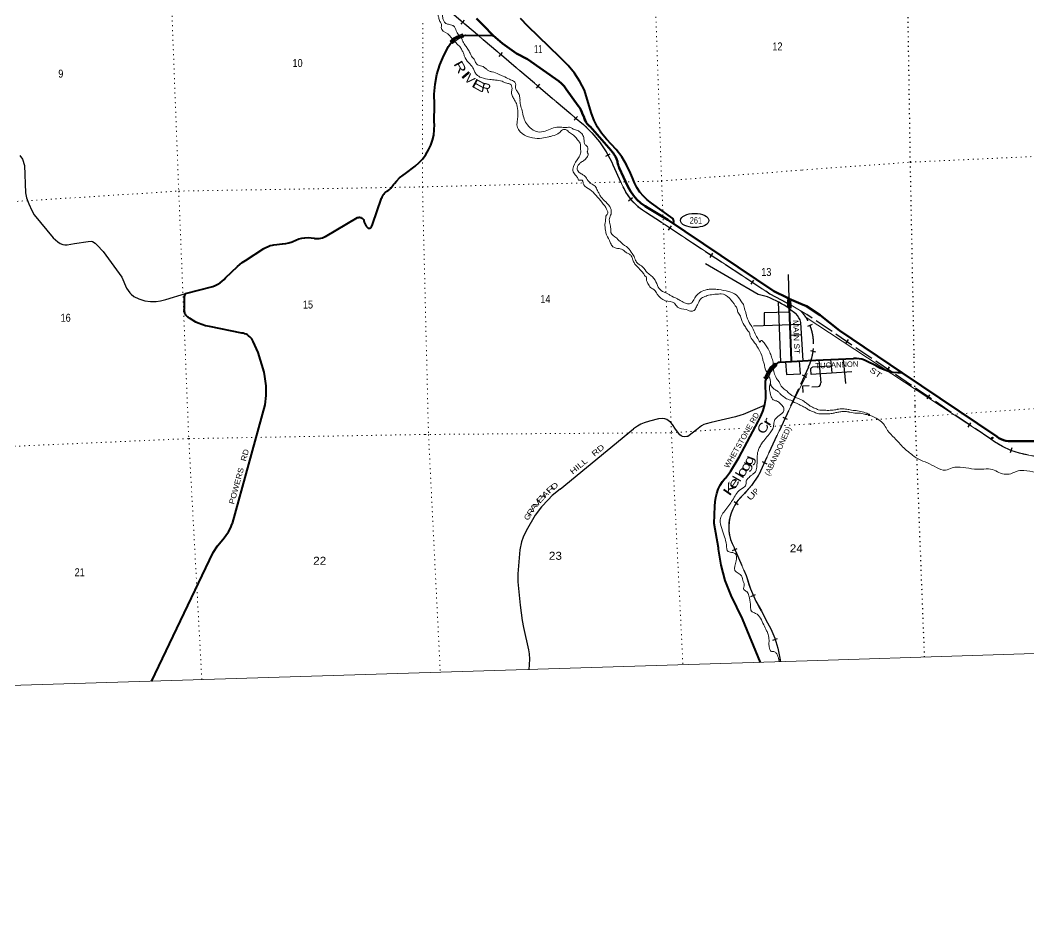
# Model space of a CAD drawing. Header units: feet. Extents: x 501257 to 757852, y -360805 to -170898.
# Drawn here: x 708844 to 730902, y -360805 to -340873 of the extents above; entities that cross this region are included whole.
import ezdxf
from ezdxf.enums import TextEntityAlignment as Align

# ---------------------------------------------------------------- set-up
doc = ezdxf.new("R2010")
doc.units = ezdxf.units.FT
doc.header["$LTSCALE"] = 70
doc.header["$PDMODE"] = 32
doc.header["$PDSIZE"] = 35
doc.linetypes.add('DOTTED', pattern=[1.5, 0.3, -1.2])
doc.linetypes.add('LONG_DASHED', pattern=[7.5, 6, -1.5])
for name, color, linetype, lineweight in [('17', 7, 'Continuous', 25), ('23', 7, 'Continuous', 70), ('26', 7, 'Continuous', 40), ('27', 7, 'Continuous', 13), ('29', 7, 'Continuous', 25), ('30', 7, 'Continuous', 25), ('34', 7, 'Continuous', 25), ('39', 7, 'Continuous', 13), ('4', 7, 'Continuous', 13), ('6', 7, 'DOTTED', 25), ('61', 7, 'Continuous', 13), ('63', 7, 'Continuous', 25), ('7', 7, 'DOTTED', 13)]:
    doc.layers.add(name, color=color, linetype=linetype, lineweight=lineweight)
doc.layers.add('41', color=7, linetype='Continuous')

msp = doc.modelspace()

# ---------------------------------------------------------------- linework, layer by layer
at = {"layer": '17'}
msp.add_ellipse((723595.34, -345251.86), major_axis=(-309.24, 1), ratio=0.500121, dxfattribs=at)
at = {"layer": '23'}
for points in [[(719184.81, -341208.53), (719178.91, -341203.49), (718982.4, -340996.65), (718821.09, -340836.68)], [(725661.8, -346963.76), (725621.2, -346946.71), (725325.43, -346795.29), (723008.65, -345239.96), (722567.62, -344975.19), (722509.94, -344939.45), (722417.13, -344870.68), (722332.03, -344792.58), (722255.55, -344706.02), (722188.54, -344611.93), (722131.73, -344511.36), (721946.6, -344098.65), (721936.26, -344075.59), (721924.38, -344048.65), (721924.14, -344048.07), (721921.26, -344038.09), (721916.12, -344013.59), (721910.25, -343988.09), (721904.92, -343964.93), (721885.75, -343907.3), (721860.67, -343851.99), (721829.94, -343799.61), (721812.23, -343775.59), (721793.63, -343750.37), (721771.66, -343725.59), (721306.57, -343201.1), (721298.59, -343194.69), (721270.4, -343168.82), (721245.07, -343140.13), (721222.88, -343108.96), (721204.07, -343075.64), (721188.84, -343040.53), (721177.37, -343004.03), (721137.88, -342908.14), (721129.51, -342884.81), (721107.66, -342836.03), (721080.83, -342789.81), (721049.31, -342746.65), (720784.29, -342381.71), (720738.9, -342319.32), (720684.63, -342258.79), (720624.32, -342204.27), (719941.58, -341728.04), (719697.14, -341605.06), (719393.15, -341386.49), (719184.81, -341208.53)], [(726040.46, -347124.43), (725917.85, -347071.25), (725661.8, -346963.76)], [(728135.21, -348582.24), (726764.99, -347655.85), (726339.14, -347320.01), (726040, -347123.75)], [(731587.77, -350080.28), (730546.92, -350078.85), (730506.83, -350080.16), (730452.36, -350077), (730398.52, -350068.16), (730345.89, -350053.75), (730295.07, -350033.91), (730246.59, -350008.86), (730201, -349978.89), (728135.21, -348582.24)]]:
    msp.add_lwpolyline(points, dxfattribs=at)
at = {"layer": '26'}
for p, q in [((712456.95, -346848.71), (712460.96, -346848.65)), ((725666.1, -347148.76), (725661.8, -346963.76)), ((725666.89, -347182.79), (725666.1, -347148.76)), ((726077.74, -348316.08), (727070.47, -348268.35)), ((724025.17, -351875.89), (724023.13, -351873.91))]:
    msp.add_line(p, q, dxfattribs=at)
for points in [[(723131.12, -345308.62), (723133.35, -345302.03), (723135.97, -345291.35), (723137.47, -345280.47), (723137.81, -345269.48), (723137.01, -345258.52), (723135.07, -345247.7), (723132, -345237.15), (723127.85, -345226.97), (723122.66, -345217.29), (723116.48, -345208.2), (722650.38, -344873.46), (722558.12, -344801.44), (722473.88, -344720.18), (722398.61, -344630.55), (722333.11, -344533.55), (722278.12, -344430.24), (722234.22, -344321.74), (722233.24, -344318.89), (722189.99, -344216.7), (722104.48, -344033), (722000.23, -343859.24), (721878.4, -343697.33), (721779.45, -343588), (721663.27, -343472.64), (721559.78, -343345.76), (721470.12, -343208.77), (721395.27, -343063.15), (721336.06, -342910.51), (721309.07, -342819.16), (721184.72, -342402.93), (721086.18, -342210.5), (720968.06, -342029.42), (720831.66, -341861.68), (720678.48, -341709.12), (720646.84, -341681.33), (719945.09, -341000.37), (719787.45, -340839.36)], [(716920.83, -344576.01), (716948.37, -344549.35), (716972.98, -344519.96), (716992.97, -344490.24), (717006.98, -344465.3), (717028.31, -344440.24), (717070.39, -344390.78), (717141.2, -344323.34), (717218.66, -344263.68), (717274.34, -344228.1), (717482.52, -344062.19), (717569.3, -343986.4), (717647.69, -343901.97), (717716.82, -343809.8), (717775.94, -343710.91), (717824.4, -343606.38), (717861.67, -343497.36), (717887.33, -343385.04), (717901.12, -343270.65), (717902.87, -343155.45), (717899.85, -343105.22), (717901.67, -342713.14), (717898.01, -342493.75), (717917.3, -342275.18), (717959.34, -342059.83), (718023.65, -341850.05), (718109.54, -341648.14), (718162.1, -341547.58), (718182.73, -341497.12), (718208.52, -341449.11), (718239.19, -341404.05), (718257.17, -341382.8), (718297.04, -341335.45), (718321.42, -341312.87), (718392.74, -341262.28), (718423.44, -341246.92), (718459.55, -341231.56), (718502.88, -341218.01), (718528.16, -341211.69)], [(718528.16, -341211.69), (718554.34, -341206.27), (718580.29, -341203.65), (719167.03, -341208.39), (719184.81, -341208.53)], [(712460.96, -346848.65), (713056.34, -346693.03), (713111.99, -346673.48), (713165.29, -346648.22), (713215.66, -346617.53), (713262.55, -346581.74), (713305.44, -346541.25), (713336.41, -346505.94), (713593.49, -346254.87), (713697.55, -346173.81), (713772.12, -346125.57), (714175.51, -345868.3), (714219.14, -345841.21), (714265.37, -345818.83), (714313.68, -345801.4), (714363.55, -345789.12), (714390.9, -345784.68), (714577.98, -345760.85), (714650.28, -345753.78), (714721.45, -345739.2), (714790.71, -345717.25), (714808.96, -345710.1), (714871.23, -345679.38), (714936.37, -345655.35), (715003.67, -345638.25), (715072.38, -345628.28), (715141.76, -345625.55), (715211.05, -345630.09), (715279.48, -345641.84), (715283.29, -345642.72), (715317.24, -345647.79), (715351.53, -345649.29), (715385.78, -345647.2), (715419.64, -345641.54), (715452.71, -345632.37), (715484.65, -345619.79), (715515.09, -345603.95), (715523.32, -345598.94), (716222.45, -345188.91), (716233.37, -345185.64), (716244.56, -345183.52), (716255.92, -345182.6), (716267.32, -345182.86), (716278.62, -345184.31), (716289.71, -345186.94), (716300.46, -345190.71), (716310.76, -345195.58), (716320.5, -345201.51), (716329.56, -345208.42), (716337.85, -345216.24), (716345.28, -345224.88), (716351.76, -345234.25), (716357.23, -345244.25), (716361.63, -345254.76), (716361.82, -345255.3), (716369.66, -345288.1), (716380.88, -345319.91), (716395.37, -345350.36), (716410.74, -345375.5), (716428.95, -345400.52), (716453.93, -345418.47), (716454.75, -345418.82), (716460.86, -345420.73), (716467.14, -345421.99), (716473.51, -345422.59), (716479.91, -345422.51), (716486.27, -345421.77), (716492.52, -345420.37), (716498.58, -345418.33), (716504.4, -345415.66), (716509.91, -345412.39), (716515.05, -345408.57), (716519.75, -345404.24), (716523.98, -345399.43), (716527.69, -345394.21), (716527.96, -345393.73), (716528.94, -345390.95), (716545.59, -345343.73), (716749.5, -344765.32), (716758.26, -344740.46), (716768.96, -344715.32), (716780.1, -344694.9), (716794.43, -344674.14), (716810.86, -344655), (716829.19, -344637.68), (716849.23, -344622.37), (716865.64, -344612.37), (716890.58, -344599.68), (716915.64, -344580.07), (716920.83, -344576.01)], [(711714.31, -355331.98), (713062.28, -352509.89), (713160.01, -352362.37), (713272.62, -352225.89), (713280.65, -352217.19), (713343.81, -352142.81), (713398.85, -352062.24), (713445.17, -351976.36), (713482.26, -351886.1), (713486.27, -351874.43), (714202.85, -349282.89), (714222.83, -349075.68), (714221.04, -348867.52), (714197.51, -348660.68), (714180.53, -348571.68), (714051.97, -348141.45), (713940.15, -347897.9), (713925.48, -347868.9), (713907.87, -347841.59), (713887.49, -347816.27), (713864.58, -347793.22), (713839.38, -347772.7), (713812.18, -347754.92), (713783.26, -347740.08), (713752.96, -347728.34), (713745.13, -347726.22), (713720.29, -347719.56), (713695.13, -347714.41), (712982.77, -347568.48), (712897.54, -347552.96), (712814.4, -347528.63), (712734.25, -347495.73), (712688.58, -347472.37), (712544.94, -347386.07), (712526.97, -347376.29), (712510.13, -347364.69), (712494.59, -347351.39), (712480.52, -347336.53), (712468.09, -347320.29), (712457.41, -347302.84), (712448.63, -347284.37), (712441.82, -347265.08), (712437.06, -347245.19), (712434.41, -347224.9), (712433.9, -347204.45), (712435.52, -347184.06), (712435.71, -347182.68), (712437.83, -346913.31), (712460.96, -346848.65)], [(725713.08, -348336.96), (725712.29, -348317.16), (725666.89, -347182.79)], [(728135.21, -348582.24), (728109.32, -348582.32), (728037.68, -348582.53), (727937.1, -348572.51), (727838.12, -348552.03), (727741.82, -348521.31), (727649.27, -348480.69), (727561.46, -348430.63), (727341.16, -348318.55), (727311.28, -348306.17), (727252.9, -348287.28), (727192.86, -348274.6), (727131.83, -348268.27), (727070.47, -348268.35)], [(724023.13, -351873.91), (724035.8, -351501.87), (724039.82, -351406.03), (724053.84, -351311.14), (724077.69, -351218.23), (724111.13, -351128.32), (724153.79, -351042.4), (724205.19, -350961.42), (724264.77, -350886.24), (724265.53, -350885.39), (724377.79, -350743.01), (724567.74, -350426.61), (724981.68, -349650.6), (725042.88, -349531.03), (725091.25, -349405.72), (725126.26, -349276.05), (725147.51, -349143.42), (725153.65, -349061.11), (725141.58, -348847.12), (725140.17, -348822.18), (725142.86, -348797.12), (725146.62, -348762.05), (725155.21, -348722.03), (725189.74, -348625.03), (725209.6, -348586.18), (725240.3, -348536.5), (725288.15, -348473.26), (725337.8, -348423.58), (725381.99, -348384.06)], [(725381.99, -348384.06), (725388.62, -348379.47), (725403.19, -348369.38), (725428.17, -348353.51), (725453.19, -348352.06), (725713.08, -348336.96), (726077.74, -348316.08)], [(725035.69, -354914.99), (724638.9, -353959.14), (724390.94, -353454.31), (724264.13, -353126.68), (724172.27, -352787.59), (724116.35, -352440.75), (724113.1, -352409.23), (724023.13, -351873.91)]]:
    msp.add_lwpolyline(points, dxfattribs=at)
at = {"layer": '29'}
for p, q in [((725661.8, -346963.76), (725649.43, -346431.07)), ((725419.27, -347029.43), (725473.45, -348350.88)), ((725662.7, -347002.31), (725662.66, -347000.69)), ((725666.89, -347182.79), (725809.88, -347288.54)), ((725923.67, -347530.06), (724881.27, -347561.7)), ((725968.33, -348323.21), (725917.25, -347479.92)), ((725934.17, -347751.84), (725691.74, -347765.95)), ((726564.97, -348293.61), (726593.74, -348586.31)), ((726845.7, -348283.43), (726891.79, -348812.91)), ((726577.87, -348438.61), (726173.13, -348462.43)), ((726309.9, -348306.91), (726351.04, -348801.01)), ((727031.02, -348563.27), (726139.79, -348618.01)), ((720655.09, -351124.21), (722258.46, -349805.83))]:
    msp.add_line(p, q, dxfattribs=at)
for points in [[(708839.65, -343834.93), (708891.74, -343915.1), (708935.82, -344051.39), (708959.86, -344644.67), (708979.9, -344756.91), (709031.98, -344885.19), (709096.1, -345037.52), (709152.19, -345125.7), (709568.92, -345630.79), (709665.09, -345718.98), (709721.19, -345755.06), (709777.29, -345775.1), (709821.37, -345783.12), (709869.45, -345783.12), (710033.74, -345759.06), (710330.26, -345710.96), (710398.37, -345706.96), (710422.42, -345714.97), (710482.52, -345751.05), (710530.6, -345795.15), (710658.83, -345927.43), (711067.55, -346488.63), (711171.73, -346729.15), (711239.85, -346833.38), (711267.9, -346865.45), (711332.01, -346913.55), (711436.19, -346965.66), (711572.43, -347009.75), (711692.64, -347025.79), (711820.86, -347025.79), (711913.02, -347009.76), (712029.23, -346977.68), (712460.96, -346848.65)], [(725185.85, -346924.65), (724982.47, -346867.39), (723829.67, -346199.19)], [(725667.73, -347260.23), (725113.77, -347274.82), (725116.57, -347554.95)], [(725579.58, -348344.72), (725604.38, -348616.88), (725909.44, -348603.89), (725886.57, -348327.03)], [(726139.79, -348618.01), (726131.47, -348500.56), (726133.86, -348488.63), (726146.98, -348471.92), (726157.72, -348465.95), (726173.13, -348462.43)], [(725964.27, -349014.45), (725958.26, -348866.21), (726094.97, -348860.58)], [(726154.78, -348890.29), (726297.3, -348883.7), (726321.16, -348871.77), (726336.67, -348856.25), (726347.41, -348829.99), (726351.04, -348801.01)], [(725117.94, -349298.33), (724657.34, -349491.09), (724603.24, -349511.13), (724487.03, -349543.2), (723954.1, -349667.47), (723847.92, -349695.53), (723797.83, -349715.57), (723745.74, -349745.64), (723637.54, -349831.82), (723473.26, -349956.09), (723445.22, -349972.13), (723421.17, -349978.15), (723379.1, -349980.15), (723328.67, -349973.3), (723298.96, -349960.11), (723268.9, -349936.05), (723172.73, -349811.78), (723110.63, -349713.58), (723076.56, -349671.48), (723018.47, -349625.39), (722988.41, -349605.34), (722940.32, -349587.3), (722882.23, -349581.29), (722804.08, -349591.31), (722607.74, -349639.41), (722487.53, -349679.5), (722419.41, -349707.56), (722341.27, -349749.65), (722258.46, -349805.83)], [(720655.09, -351124.21), (720480.02, -351264.92), (720387.86, -351361.12), (720243.61, -351513.45), (720107.36, -351693.85), (719907.01, -352038.59), (719846.91, -352174.89), (719806.84, -352275.1), (719770.77, -352455.49), (719730.7, -352976.61), (719730.7, -353153), (719778.78, -353666.1), (719818.85, -353994.81), (719850.91, -354151.15), (719963.11, -354636.19), (719975.13, -354724.38), (719979.13, -354844.64), (719969.77, -355074.48)]]:
    msp.add_lwpolyline(points, dxfattribs=at)
for centre, radius, start, end in [((724458.33, -348857.65), 2065.38, 54.18621, 69.37522), ((725496.29, -347590.28), 435.19, 14.69077, 43.89727)]:
    msp.add_arc(centre, radius, start, end, dxfattribs=at)
at = {"layer": '34', "lineweight": 13}
for p, q in [((718166.66, -340614.87), (721159.5, -343155.05)), ((721806.01, -344037.84), (722042.2, -344555.92)), ((730075.47, -350036), (726012.23, -347359.62)), ((740627.78, -352433.08), (730894.51, -350384.28))]:
    msp.add_line(p, q, dxfattribs=at)
msp.add_lwpolyline([(722517.59, -345061.78), (725237.41, -346853.44), (725701.29, -347110.69)], dxfattribs=at)
for centre, radius, start, end in [((719532.17, -345024.95), 2478.86, 23.46649, 48.96778), ((723119.66, -344019.67), 1203.53, 206.45939, 239.98326), ((731213.31, -348502.18), 1909.78, 233.43085, 260.32324)]:
    msp.add_arc(centre, radius, start, end, dxfattribs=at)
at = {"layer": '39'}
for points in [[(716900.29, -339527.77), (716876.32, -339727.62), (716887.25, -339789.76), (716920.87, -339895.79), (716956.61, -340009.83), (716975.27, -340051.76), (717034.73, -340141.32), (717082.09, -340227.05), (717128.96, -340278.61), (717177.84, -340330.14), (717216.49, -340367.75), (717257.14, -340405.33), (717303.58, -340426.75), (717378.2, -340455.79), (717434.69, -340479.06), (717474.88, -340484.49), (717537.27, -340499.64), (717577.49, -340507.08), (717637.61, -340504.17), (717713.92, -340511.07), (717776.51, -340540.29), (717804.73, -340549.92), (717877.43, -340585.01), (717905.88, -340610.72), (717936.45, -340644.43), (717955.11, -340686.36), (717982.31, -340764.35), (718001.37, -340834.41), (718016.11, -340882.43), (718034.65, -340916.33), (718057.49, -340970.26), (718052.4, -341034.65), (718194.73, -341169.21)], [(717001.27, -339589.63), (717023.4, -339747.22), (717059.2, -339865.27), (717084.16, -339927.21), (717112.26, -340067.49), (717210.89, -340230.84), (717310.5, -340323.82), (717359.03, -340351.24), (717548.12, -340390.62), (717705.21, -340436.52), (717812.26, -340489.19), (717929.25, -340535.68), (718045.08, -340640.49), (718068.3, -340720.54), (718079.05, -340770.63), (718096.31, -340854.79), (718127.26, -340914.63), (718190.09, -340959.92), (718208.19, -340963.67), (718304.87, -340992.38), (718321.03, -341000.18), (718378.74, -341107.86), (718492.92, -341264.75)], [(718194.73, -341169.21), (718349.25, -341336.33), (718348.72, -341335.68)], [(718348.16, -341335.01), (718406.72, -341405.23), (718471.81, -341468.58), (718513.04, -341546.36), (718529.52, -341576.26), (718556.69, -341652.23), (718651.11, -341801.58), (718744.99, -341914.74), (718780.24, -341994.62), (718823.28, -342058.3), (718928.59, -342129.08), (719111.63, -342166.55), (719242.22, -342182.69), (719384.99, -342208.7), (719487.92, -342253.39), (719560.33, -342268.39), (719599.91, -342370.31), (719587.07, -342452.91), (719614.41, -342540.95), (719657.71, -342622.71), (719705.28, -342722.5), (719725.77, -342891.03), (719723.67, -343023.73), (719716.44, -343078.1), (719707.66, -343164.66), (719822.65, -343349.88), (720048.67, -343447), (720253.33, -343454), (720403.31, -343423.62), (720481.24, -343404.37), (720632.67, -343335.78), (720705.95, -343272.37), (720747.89, -343259.69), (720838.87, -343310.59), (720924.04, -343375.65), (720988.99, -343428.95), (721015.58, -343464.73), (721087.21, -343564.16), (721100.17, -343628.29), (721098.86, -343676.55), (721100.4, -343783.05), (721053.73, -343884.25), (720944.12, -344070.81), (720939.85, -344191.47), (720997.13, -344269.01), (721038.07, -344326.69), (721052.72, -344368.68), (721131, -344373.54), (721153.28, -344431.98)], [(718492.92, -341264.75), (718499.51, -341276.9), (718526.5, -341340.82), (718583.95, -341430.41), (718635.19, -341506.03), (718682.55, -341591.75), (718717.66, -341661.58), (718770.75, -341727.11), (718789.23, -341756.99)], [(718789.23, -341756.99), (718826.39, -341830.8), (718866.9, -341858.34), (718911.22, -341871.75), (718967.62, -341889), (719030.42, -341932.28), (719077.12, -341971.78), (719139.65, -341996.98), (719165.8, -342002.62), (719306.97, -342056.79), (719409.87, -342099.47), (719545.17, -342163.78), (719589.6, -342185.23), (719664.43, -342228.33), (719681.34, -342288.38), (719680.61, -342376.83), (719699.12, -342408.72), (719719.64, -342440.57), (719762.88, -342518.31), (719767.53, -342562.47), (719774.01, -342594.53), (719774.59, -342634.72), (719794.41, -342757.03), (719830.38, -342887.15), (719866.62, -343035.35), (719940.66, -343162.88), (720062.63, -343275.63), (720205.65, -343319.73), (720359.58, -343285.27), (720509.17, -343228.76), (720653.33, -343212.54), (720785.78, -343218.61), (720876.01, -343217.26), (720938.69, -343252.5), (721033.39, -343283.25), (721067.8, -343304.85), (721138.97, -343372.12), (721172.38, -343464.08), (721202.4, -343598.31), (721230.76, -343617.98), (721250.55, -343738.29), (721246.72, -343750.4), (721267.47, -343798.34), (721234.49, -343875.21), (721181.22, -343936.3), (721103.72, -343985.7), (721081.96, -344006.13), (721050.43, -344044.79), (721027.21, -344103.42), (721058.59, -344193.4), (721135.51, -344242.51), (721192.24, -344281.86), (721263.9, -344383.3), (721326.98, -344446.68), (721416.02, -344501.63), (721469.58, -344599.32), (721504.65, -344667.14), (721545.74, -344734.86), (721651.66, -344847.85), (721755.9, -344982.98), (721765.81, -345113.48), (721729.08, -345208.5), (721740.73, -345320.88), (721758.37, -345431.17), (721763.54, -345511.49), (721889.77, -345642.27), (721987.41, -345737.29), (722137.53, -345855.65), (722229.47, -345972.87), (722280.97, -346066.57), (722303.87, -346124.52), (722353, -346194.13), (722456.31, -346264.95), (722564.5, -346396), (722598.99, -346423.62), (722729.29, -346558.36), (722799.64, -346708.06), (722889.26, -346803.2), (722992.16, -346845.88), (723052.86, -346883.17), (723216.52, -346967.15), (723295.39, -347012.21), (723396.4, -347062.96), (723436.7, -347076.43), (723520.68, -347059.09), (723573.8, -346987.95), (723701.92, -346833.28), (723825.42, -346775.15), (723909.37, -346755.81), (723997.59, -346754.49), (724114, -346760.8)], [(721153.28, -344431.98), (721158.09, -344443.48), (721170.5, -344469.43), (721298.38, -344576.06), (721438.62, -344704.62), (721565.12, -344853.48), (721626.43, -344932.96), (721669.56, -345002.67), (721681.3, -345121.08), (721669.44, -345133.32), (721645.23, -345262.32), (721632.19, -345330.86), (721646.25, -345471.35), (721655.06, -345525.49), (721731.6, -345687.15), (721766.94, -345773.06), (721826.04, -345838.51), (721940.77, -345866.94), (722043.64, -345907.62), (722078.16, -345937.25), (722138.89, -345976.54), (722197.56, -346011.85), (722232.72, -346085.69), (722243.15, -346113.68), (722259.78, -346153.63), (722300.87, -346221.36), (722365.99, -346286.72), (722388.45, -346314.52), (722469.96, -346403.75), (722513.03, -346469.44), (722537.35, -346487.17), (722542.43, -346561.46), (722571.49, -346629.37), (722630.95, -346718.93), (722711.91, -346769.98), (722777.41, -346861.46), (722953.97, -347005.56), (723151.34, -347062.91), (723220.7, -347144.29), (723412.05, -347201.73), (723534.86, -347234.07), (723562.84, -347227.62), (723600.65, -347206.96)], [(723600.65, -347206.96), (723645.54, -347121.86), (723696.13, -347014.58), (723745.36, -346951.53), (723789.15, -346928.77), (723896.84, -346886.96), (724036.93, -346866.78), (724084.97, -346860.03), (724117.08, -346861.56), (724173.13, -346854.7), (724355.04, -346952.48), (724483.74, -347115.38), (724522.92, -347189.17), (724550.32, -347281.22), (724583.04, -347324.95), (724616.49, -347418.92), (724703.05, -347580.44), (724760.45, -347666.01), (724799.44, -347727.74), (724803.95, -347761.84), (724828.88, -347821.77), (724931.14, -347958.93), (724982.49, -348042.59), (725079.95, -348264.24), (725097.18, -348346.4), (725124.44, -348428.4), (725137.43, -348494.54), (725173.93, -348575.43)], [(724114, -346760.8), (724341.3, -346807.65), (724498.74, -346877.66), (724606.96, -347010.72), (724660.25, -347090.32), (724694.08, -347210.42), (724715.12, -347278.44), (724736.39, -347362.55), (724810.9, -347522.23), (724872.59, -347627.84), (724928.65, -347759.67), (724973.8, -347831.35), (725029.04, -347906.91), (725030.93, -347898.84), (725222.43, -348105.02), (725266.05, -348208.89), (725301.79, -348322.93), (725312.6, -348377.04), (725313.27, -348397.03)], [(725313.27, -348397.03), (725317.98, -348521.2), (725353.81, -348641.27), (725425.73, -348760.8), (725429.8, -348764.75), (725460.89, -348834.64), (725593.17, -348967.34), (725676.51, -349044.48), (725876.58, -349150.04), (725987.73, -349208.68), (726054.68, -349261.95), (726108.86, -349298.98)], [(725173.93, -348575.43), (725253.9, -348782.24), (725256.78, -348842.49), (725271.28, -348874.44), (725360.69, -348955.51), (725427.53, -349000.75), (725468.3, -349046.37), (725567.71, -349125.28), (725600.14, -349148.92), (725725.15, -349195.29), (725773.77, -349228.74), (725824.18, -349248.08), (725880.76, -349277.39), (725955.5, -349314.46), (726030.3, -349355.56), (726058.69, -349377.24), (726103.15, -349400.7), (726112.33, -349405.27)], [(725256.62, -348802.49), (725227.55, -348901.22), (725245.21, -349013.52), (725260.24, -349081.63), (725313.71, -349173.29), (725408.47, -349208.06), (725477.51, -349267.33), (725534.64, -349334.82), (725541.73, -349409.08), (725443.02, -349517.09), (725350.03, -349604.9), (725323.47, -349709.82), (725302.81, -349806.61), (725243.94, -349895.93), (725153.36, -350011.85), (725058.87, -350133.86), (725008.04, -350225.07), (724965.94, -350364.39), (724964.11, -350515.17), (724944.46, -350682.29), (724925.34, -350746.9), (724865.92, -350798.03), (724818.35, -350836.93), (724751.14, -350904.27), (724719.93, -350965.03), (724714.87, -351031.44), (724633.77, -351109.03), (724516.92, -351211.27), (724440.53, -351337.03), (724273.5, -351574.7), (724152.38, -351797.61), (724189.26, -351990.02), (724243.95, -352166.08), (724290.68, -352346.28), (724326.86, -352490.46), (724373.18, -352503.84), (724477.94, -352536.45), (724504.26, -352692.84), (724475.26, -352906.33), (724619.37, -353024.78), (724655.23, -353146.85), (724680.19, -353208.79), (724669.82, -353323.52), (724732.58, -353364.79), (724780.04, -353456.54), (724812.82, -353642.98), (724815.61, -353697.21), (724837.05, -353793.37), (724928.01, -353842.26), (725035.79, -353945.17), (725104.08, -354090.88), (725168.12, -354220.58), (725203.43, -354304.47), (725216.36, -354366.59), (725220.05, -354483.11), (725218.37, -354505.25), (725231.79, -354601.53), (725250.68, -354659.54), (725274.97, -354675.25), (725343.26, -354682.27), (725388.07, -354729.85), (725414.89, -354781.7), (725431.89, -354847.78), (725440.44, -354883.83), (725444.94, -354901.72)], [(726108.83, -349298.96), (726171.71, -349337.31), (726259.34, -349370.7), (726298.28, -349391.57), (726435.97, -349399.92), (726463.79, -349402.7), (726591.75, -349399.92), (726708.58, -349383.22), (726718.32, -349380.44), (726832.37, -349370.7), (726835.15, -349370.7), (726949.2, -349384.61), (726963.11, -349387.39), (727091.06, -349405.48), (727092.46, -349405.48), (727220.41, -349429.13), (727358.11, -349466.7), (727373.41, -349472.26), (727426.26, -349507.05), (727426.26, -349508.44)], [(726112.33, -349405.27), (726192.58, -349434.7), (726282.98, -349470.87), (726408.16, -349482), (726554.2, -349476.44), (726601.49, -349472.26), (726683.55, -349451.39), (726725.27, -349444.44), (726812.89, -349431.92), (726861.57, -349431.92), (726964.5, -349437.48), (726983.97, -349443.05), (727132.79, -349466.7), (727249.62, -349470.87), (727362.28, -349494.52), (727365.06, -349494.52), (727406.79, -349515.39), (727413.74, -349515.39), (727422.09, -349511.22)], [(727422.75, -349508.14), (727536.77, -349560.06), (727746.63, -349726.77), (727812.32, -349841.48), (727961.79, -350003.98), (728169.25, -350225.09), (728292.91, -350330.01), (728494.03, -350472.84), (728683.2, -350551.66), (728881.06, -350652.34), (729077.66, -350710.81), (729228.83, -350659.99), (729463.61, -350650.92), (729713.8, -350687.65), (729864.58, -350691.17), (730067.48, -350691.1), (730361.92, -350796.93), (730508.32, -350788.5), (730627.43, -350740.66), (730793.49, -350717.56), (731053.84, -350758.01), (731361.31, -350829.24), (731591.25, -350995.35), (731760.26, -351139.15), (731950.42, -351183.73), (732318.53, -351267.22), (732639, -351370.25), (732793.93, -351446.07), (732910.73, -351523.03), (733196.45, -351673.38), (733350.96, -351735.13), (733541, -351775.69), (733653.4, -351772.31), (733866.91, -351723.64), (734157.11, -351686.75), (734332.12, -351627.16), (734419.72, -351600.38), (734564.33, -351531.65), (734699.62, -351487.35), (734937.6, -351518.42), (735313.45, -351794.82), (735430.66, -351885.85), (735623.45, -352018.88), (735806.72, -352101.89), (736046.86, -352070.53), (736279.27, -352049.46), (736727.19, -352114.45), (736922.3, -352122.67), (737216.56, -352222.46), (737431.37, -352352.81), (737551.58, -352409.55), (737662.87, -352436.39), (737830.51, -352399.15), (737965.84, -352288.45), (738308.82, -352270.09), (738517.17, -352318.15), (738698.25, -352395.19), (738862.11, -352500.92), (739005.59, -352597.2), (739304.07, -352771.31), (739578.38, -352875.73), (739749.76, -352896.73), (740082.08, -352924.96), (740331.89, -352881.24), (740744.76, -352848.7), (740867.68, -352861.1), (741104.97, -352801.65), (741564.44, -352647), (741650.58, -352579.59)]]:
    msp.add_spline(points, degree=3, dxfattribs=at)
at = {"layer": '4'}
msp.add_lwpolyline([(501256.99, -177792.42), (532580.01, -177081.38), (563902.01, -176327.26), (595222.96, -175530.05), (626542.78, -174689.76), (657861.41, -173806.39), (689178.8, -172879.94), (720494.89, -171910.42), (751809.62, -170897.82), (757851.71, -353854.74), (726285.32, -354875.48), (694717.55, -355852.8), (663148.48, -356786.68), (631578.15, -357677.15), (600006.62, -358524.19), (568433.96, -359327.81), (536860.22, -360087.99), (505285.47, -360804.74)], close=True, dxfattribs=at)
at = {"layer": '6'}
for points in [[(728394.76, -348190.9), (728312.24, -343977.26), (728222.88, -338327.9), (728161.67, -334418.19), (728161.36, -334392.98)], [(728623.21, -354801.36), (728421.33, -349547.56), (728416.61, -349306.68), (728394.76, -348190.9)]]:
    msp.add_lwpolyline(points, dxfattribs=at)
at = {"layer": '61'}
for p, q in [((718539.17, -341247.44), (718520.11, -341174.9)), ((718301.56, -341383.39), (718250.39, -341328.56)), ((725623.54, -346983.67), (725699.3, -347015.33)), ((725664.71, -347149.53), (725626.91, -347128.66)), ((725702.9, -347170.62), (725666.6, -347150.57)), ((725383.08, -348425.33), (725344.61, -348380.6)), ((725345.46, -348369.32), (725394.36, -348426.18)), ((725125.6, -348686.81), (725197.05, -348710.89))]:
    msp.add_line(p, q, dxfattribs=at)
for points in [[(718250.39, -341328.56), (718291.57, -341290.13), (718338.22, -341254.94), (718388.28, -341224.83), (718441.23, -341200.12), (718495.9, -341181.27), (718520.12, -341174.9)], [(718261.69, -341328.95), (718296.72, -341296.26), (718342.7, -341261.58), (718392.04, -341231.9), (718444.23, -341207.55), (718498.22, -341188.93), (718514.41, -341184.68), (718529.12, -341240.69)], [(718529.12, -341240.69), (718466.39, -341262.31), (718419.81, -341284.06), (718375.76, -341310.55), (718334.72, -341341.51), (718301.95, -341372.09), (718261.69, -341328.95)], [(718301.56, -341383.39), (718339.87, -341347.64), (718380.24, -341317.19), (718423.57, -341291.13), (718469.39, -341269.74), (718517.69, -341253.09), (718539.17, -341247.44)], [(725626.91, -347128.66), (725625.52, -347068.89), (725623.54, -346983.67)], [(725699.3, -347015.33), (725701.51, -347110.55), (725702.9, -347170.62)], [(725345.46, -348369.32), (725295.52, -348412.27), (725249.08, -348461.55), (725208.05, -348515.41), (725172.88, -348573.27), (725144.02, -348634.33), (725125.67, -348685.15)], [(725344.61, -348380.6), (725301.05, -348418.06), (725255.19, -348466.73), (725214.67, -348519.92), (725179.93, -348577.07), (725151.42, -348637.4), (725135.43, -348681.67), (725191.35, -348700.52)], [(725191.35, -348700.52), (725205.95, -348660.07), (725231.96, -348605.07), (725263.47, -348553.22), (725300.25, -348504.95), (725341.87, -348460.78), (725383.08, -348425.33)], [(725394.36, -348426.18), (725347.4, -348466.57), (725306.36, -348510.13), (725270.09, -348557.73), (725239.01, -348608.87), (725213.35, -348663.15), (725196.21, -348710.61)]]:
    msp.add_lwpolyline(points, dxfattribs=at)
msp.add_lwpolyline([(725633.51, -347068.7), (725631.82, -346995.8), (725691.42, -347020.71), (725693.51, -347110.73), (725694.58, -347156.88), (725668.57, -347142.52), (725634.79, -347123.87)], close=True, dxfattribs=at)
msp.add_point((725125.6, -348686.81), dxfattribs=at)
at = {"layer": '63'}
for p, q in [((718491.19, -340960.49), (718562.76, -340876.16)), ((719317.31, -341665.09), (719388.89, -341580.76)), ((720136.47, -342356.92), (720208.04, -342272.59)), ((720962.59, -343061.52), (721034.17, -342977.19)), ((721649.43, -343847.98), (721747.13, -343796.11)), ((722150.55, -344822.75), (722233.45, -344749.52)), ((723025.51, -345460.44), (723086.36, -345368.07)), ((723930.81, -346059.92), (723991.66, -345967.55)), ((724827.64, -346647.57), (724888.49, -346555.2)), ((726165.85, -347529.13), (726063.47, -347569.71)), ((726954.81, -347857.13), (726894.23, -347949.1)), ((726243.27, -348130.03), (726136.13, -348104.55)), ((727849.25, -348451.29), (727788.67, -348543.26)), ((727851.62, -348456.03), (727791.04, -348548)), ((725942.78, -348627.22), (726041.48, -348677.15)), ((728732.7, -349062.5), (728672.12, -349154.47)), ((725519.24, -349549.23), (725619.58, -349595.77)), ((729629.35, -349678.36), (729568.77, -349770.33)), ((730527.74, -350224.65), (730492.47, -350328.98)), ((725070.45, -350523.01), (725170.8, -350569.55)), ((724456.11, -351398.04), (724547.82, -351459.88)), ((724424.71, -352465.48), (724526.44, -352422.07)), ((724825.89, -353474.42), (724926.93, -353429.44)), ((725303.09, -354426.22), (725408.7, -354393.34))]:
    msp.add_line(p, q, dxfattribs=at)
at = {"layer": '63', "linetype": 'LONG_DASHED', "lineweight": 13}
msp.add_line((726044.83, -347305.69), (725706.14, -347105.04), dxfattribs=at)
at = {"layer": '63', "lineweight": 13}
for p, q in [((724460.09, -352412.09), (724717.5, -353015.27)), ((725051.56, -353788.16), (725148.68, -353985.7))]:
    msp.add_line(p, q, dxfattribs=at)
at = {"layer": '63', "linetype": 'LONG_DASHED'}
for points in [[(718167.37, -340614.02), (721160.24, -343154.22), (721346.85, -343334.64), (721513.59, -343533.58), (721658.63, -343748.86), (721780.36, -343978.12), (721807.01, -344037.38), (722043.18, -344555.41), (722105.09, -344665), (722178.1, -344767.51), (722261.44, -344861.84), (722354.17, -344946.94), (722455.3, -345021.88), (722518.18, -345060.84), (725237.98, -346852.49), (725706.14, -347105.04)], [(740627.58, -352434.16), (730894.52, -350385.4), (730892.29, -350385.91), (730696.96, -350341.98), (730507.48, -350277.93), (730325.73, -350194.42), (730153.71, -350092.38), (730074.85, -350036.91), (726045.76, -347305.84)], [(726082.14, -348455.87), (725615.89, -349476.81), (724991.57, -350822.85), (724834.95, -351048.96), (724658.72, -351254.15), (724588.88, -351321.62), (724526.53, -351395.93), (724472.29, -351476.37), (724426.76, -351562.03), (724390.43, -351651.97), (724363.71, -351745.23), (724346.87, -351840.76), (724340.12, -351937.53), (724343.53, -352034.47), (724357.04, -352130.54), (724380.52, -352224.66), (724413.71, -352315.81), (724456.25, -352403.02), (724461.08, -352411.6), (724718.53, -353014.88), (724812, -353302.58), (724934.99, -353578.84), (725052.53, -353787.65), (725149.65, -353985.19), (725259.24, -354180.5), (725347.84, -354386.28), (725414.45, -354600.19), (725458.33, -354819.87), (725468.75, -354901.3)]]:
    msp.add_lwpolyline(points, dxfattribs=at)
at = {"layer": '63', "lineweight": 13}
msp.add_lwpolyline([(726057.49, -348601.4), (725614.9, -349476.33), (724990.61, -350822.3)], dxfattribs=at)
at = {"layer": '63', "linetype": 'LONG_DASHED'}
for centre, radius, start, end in [((725072.42, -348021.38), 1156.49, 32.41132, 43.29912), ((725058.9, -347960.56), 1136.82, 334.17195, 29.45338)]:
    msp.add_arc(centre, radius, start, end, dxfattribs=at)
at = {"layer": '63', "lineweight": 13}
for centre, radius, start, end in [((722756.27, -349441.88), 2626.37, 316.39076, 328.29153), ((725266.75, -351953.57), 927.87, 131.00781, 209.61432), ((727509.09, -352267.32), 2890.06, 194.99893, 211.7512), ((723340.31, -355128.69), 2139.31, 6.31214, 32.29533)]:
    msp.add_arc(centre, radius, start, end, dxfattribs=at)
at = {"layer": '63'}
msp.add_point((730105.95, -350007.18), dxfattribs=at)
at = {"layer": '7'}
for p, q in [((722872.01, -344389.76), (725945.87, -344149.48)), ((721303.97, -344428.23), (722872.01, -344389.76)), ((722967.11, -346835.35), (722962.93, -346727.88)), ((724884.71, -349778.97), (724932.99, -349775.94)), ((725244.72, -349756.36), (726121.54, -349700.16))]:
    msp.add_line(p, q, dxfattribs=at)
for points in [[(712045.08, -333595.99), (712103.66, -339201.9), (712312.25, -344609.71), (712530.92, -350021.4), (712817.42, -355297.74)], [(722966.47, -346818.82), (722872.01, -344389.76), (722678.12, -338889.26), (722822.96, -334420.41)], [(717649.71, -340941.59), (717641.53, -344518.09), (717774.01, -349933.07), (718031.67, -355135.19)], [(725945.87, -344149.48), (728312.24, -343977.26), (733942.66, -343720.09), (739235.64, -343729.51), (744564.51, -343546.61), (749836.31, -343261.83), (755232.21, -342890.46), (755635.76, -342876.92), (757488.38, -342852.74)], [(694399, -345329.02), (696648.45, -345241.53), (701878.84, -344825.65), (706892.37, -344953.93), (712312.25, -344609.71), (717641.53, -344518.09), (721153.35, -344431.93)], [(722974.28, -347019.72), (723085.97, -349891.96), (723338, -354968.56)], [(757668.74, -348314.19), (755236.24, -348377.76), (749866.9, -348560.8), (744591.08, -348845.71), (739253.92, -349096.2), (733955.45, -349162.46), (728421.33, -349547.56), (726121.54, -349700.16)], [(694563.02, -350747.85), (696795.02, -350660.33), (702004.84, -350351.4), (707251.8, -350252.97), (712530.92, -350021.4), (717699.71, -349930.28), (723085.97, -349891.96), (724597.65, -349797.01)]]:
    msp.add_lwpolyline(points, dxfattribs=at)
msp.add_point((726121.08, -349700.19), dxfattribs=at)

# ---------------------------------------------------------------- texts
at = {"layer": '17', "width": 0.8}
msp.add_text('261', height=140, dxfattribs=at).set_placement((723621.39, -345320.17), align=Align.CENTER)
at = {"layer": '27'}
for s, rotation, width, p in [('MAIN ST', 272.292, 1.15, (725744.52, -347429.03)), ('ST', 325, 1.35, (727407.93, -348548.31)), ('WHETSTONE RD', 60.257, 1.05, (724335.98, -350679.56)), ('POWERS   RD', 74.543, 1.15, (713520.24, -351465.82))]:
    msp.add_text(s, height=120, rotation=rotation, dxfattribs=dict(at, width=width)).set_placement(p)
msp.add_text('TUCANNON', height=120, rotation=2.753, dxfattribs=at).set_placement((726238.61, -348490.38))
at = {"layer": '30', "width": 1.3}
msp.add_text('HILL   RD', height=120, rotation=39.429, dxfattribs=at).set_placement((720927.02, -350809.99))
at = {"layer": '30'}
for s, rotation, width, p in [('Y', 46.561, 1.8, (720334.24, -351313.27)), ('R', 43.79, 1.65, (720482.51, -351168.67)), ('D', 38.79, 1.45, (720564.4, -351107.3)), ('V', 52.937, 1.6, (720191.14, -351472.38)), ('E', 48.561, 1.7, (720266.92, -351385.23)), ('R', 55.836, 1.35, (720055.26, -351657.86)), ('A', 54.836, 1.55, (720119.64, -351559.87)), ('G', 59.836, 1.15, (719989.22, -351758.62))]:
    msp.add_text(s, height=120, rotation=rotation, dxfattribs=dict(at, width=width)).set_placement(p, align=Align.CENTER)
msp.add_text('A', height=120, rotation=46.229, dxfattribs=at).set_placement((720373.43, -351277.52), align=Align.CENTER)
at = {"layer": '41'}
for s, rotation, width, p in [('R', 298.323, 1.4, (718378.91, -341945.88)), ('I', 310.295, 2.1, (718512.59, -342137.1)), ('E', 331.32, 1.6, (718821.53, -342384.23)), ('R', 348.015, 1.05, (719014.9, -342453.11)), ('r', 58.003, 1.7, (725264.92, -349702.24)), ('C', 63.59, 1.25, (725176.79, -349832.19)), ('g', 69.29, 1.35, (724867.82, -350528.72)), ('o', 62.578, 1.4, (724714.6, -350793.55)), ('g', 67.29, 1.4, (724794.91, -350666.45)), ('e', 55.929, 1.6, (724526.16, -351045.61)), ('l', 60.095, 1.2, (724603.86, -350948.83)), ('l', 58.827, 1.25, (724662.89, -350871.09)), ('K', 54.947, 1.65, (724442.29, -351173.31))]:
    msp.add_text(s, height=200, rotation=rotation, dxfattribs=dict(at, width=width)).set_placement(p, align=Align.CENTER)
msp.add_text('V', height=200, rotation=315.527, dxfattribs=at).set_placement((718608.48, -342233.2), align=Align.CENTER)
at = {"layer": '63'}
msp.add_text('(ABANDONED)', height=120, rotation=65.117, dxfattribs=at).set_placement((725224.08, -350844.4))
msp.add_text('P', height=120, rotation=49.342, dxfattribs=at).set_placement((724980.87, -351213.5), align=Align.CENTER)
at = {"layer": '63', "width": 1.65}
msp.add_text('U', height=120, rotation=50.002, dxfattribs=at).set_placement((724879.74, -351316.43), align=Align.CENTER)
at = {"layer": '7'}
for s, width, p in [('11', 0.65, (720080.46, -341591.76)), ('12', 0.85, (725293.88, -341534.76)), ('10', 0.85, (714799.94, -341897.39)), ('9', 0.85, (709677.46, -342128.73)), ('13', 0.85, (725050.64, -346466.42)), ('14', 0.85, (720218.92, -347058.23)), ('15', 0.85, (715026.87, -347176.85)), ('16', 0.85, (709727.45, -347466.83)), ('24', 1.1, (725674.01, -352508.39)), ('22', 1.1, (715251.06, -352779.81)), ('23', 1.1, (720405.38, -352670.73)), ('21', 0.85, (710035.75, -353030.91))]:
    msp.add_text(s, height=175, dxfattribs=dict(at, width=width)).set_placement(p)

doc.saveas('drawing.dxf')
